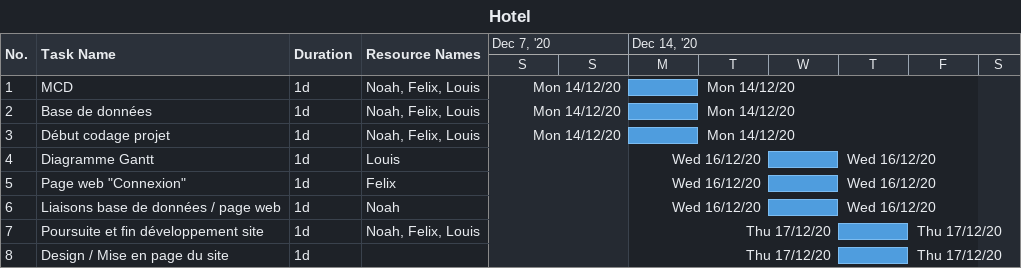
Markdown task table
Hotel

| ID | Task | Duration | Start | Finish | Resources |
|---|---|---|---|---|---|
| 1 | MCD | 1d | 2020-12-14 | 2020-12-14 | Noah, Felix, Louis |
| 2 | Base de données | 1d | 2020-12-14 | 2020-12-14 | Noah, Felix, Louis |
| 3 | Début codage projet | 1d | 2020-12-14 | 2020-12-14 | Noah, Felix, Louis |
| 4 | Diagramme Gantt | 1d | 2020-12-16 | 2020-12-16 | Louis |
| 5 | Page web "Connexion" | 1d | 2020-12-16 | 2020-12-16 | Felix |
| 6 | Liaisons base de données / page web | 1d | 2020-12-16 | 2020-12-16 | Noah |
| 7 | Poursuite et fin développement site | 1d | 2020-12-17 | 2020-12-17 | Noah, Felix, Louis |
| 8 | Design / Mise en page du site | 1d | 2020-12-17 | 2020-12-17 |  |
